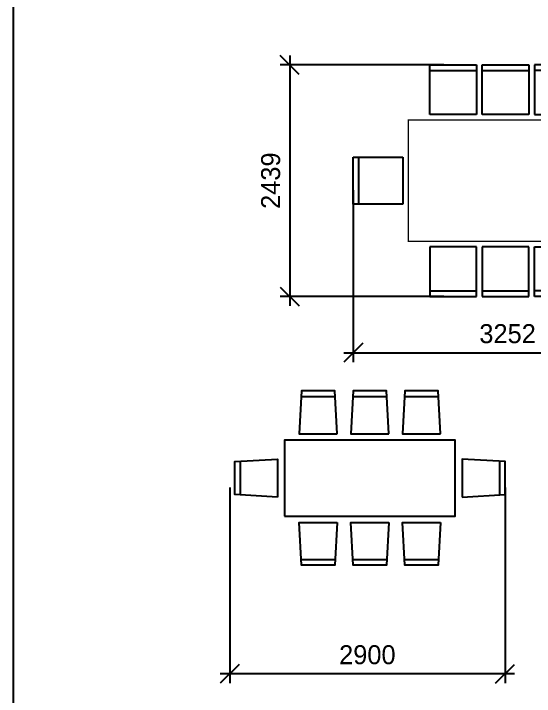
# Model space of a CAD drawing. Header units: millimetres. Extents: x 3103 to 179340, y -10977 to 70536.
# Drawn here: x 34225 to 39710, y 37799 to 44989 of the extents above; entities that cross this region are included whole.
import ezdxf

# ---------------------------------------------------------------- set-up
doc = ezdxf.new("R2010")
doc.units = ezdxf.units.MM
doc.header["$LTSCALE"] = 0.5
doc.layers.add('MEBEL', color=1, linetype='Continuous')
doc.styles.add('WROMLATS', font='wromlats.shx', dxfattribs={"bigfont": 'bigfont.shx'})
doc.dimstyles.new('juka', dxfattribs={"dimscale": 100, "dimtxt": 2, "dimasz": 2, "dimexe": 1, "dimexo": 1, "dimgap": 1, "dimtad": 1, "dimtoh": 1, "dimdec": 0, "dimzin": 0, "dimdsep": 46, "dimtxsty": 'WROMLATS', "dimblk": 'OBLIQUE', "dimcen": -3, "dimdle": 1, "dimclrd": 256, "dimclre": 256, "dimclrt": 256, "dimadec": 0, "dimazin": 0, "dimtfac": 1, "dimtdec": 0, "dimtix": 1, "dimtmove": 2, "dimatfit": 3, "dimldrblk": 'ORIGIN2', "dimfxl": 1, "dimtvp": 2.5, "dimtolj": 1, "dimtzin": 0, "dimarcsym": 0})

# ---------------------------------------------------------------- blocks, each defined once
blk = doc.blocks.new('OZ1888')
at = {"layer": 'MEBEL'}
for p, q in [((-697.7, 878.5), (-347.7, 878.5)), ((-153.3, 878.5), (196.7, 878.5)), ((391.1, 878.5), (741.1, 878.5)), ((-1344.4, 194.1), (-1344.4, -155.9)), ((1387.8, 194.1), (1387.8, -155.9)), ((-697.7, -840.1), (-347.7, -840.1)), ((-153.3, -840.1), (196.7, -840.1)), ((391.1, -840.1), (741.1, -840.1))]:
    blk.add_line(p, q, dxfattribs=at)
for points in [[(-322.7, 486.1), (-347.7, 936.1), (-697.7, 936.1), (-722.7, 486.1)], [(221.7, 486.1), (196.7, 936.1), (-153.3, 936.1), (-178.3, 486.1)], [(766.1, 486.1), (741.1, 936.1), (391.1, 936.1), (366.1, 486.1)], [(-878.3, -380.8), (921.7, -380.8), (921.7, 419.2), (-878.3, 419.2)], [(-952.1, -180.9), (-1402.1, -155.9), (-1402.1, 194.1), (-952.1, 219.1)], [(995.5, -180.9), (1445.5, -155.9), (1445.5, 194.1), (995.5, 219.1)], [(-322.7, -447.8), (-347.7, -897.8), (-697.7, -897.8), (-722.7, -447.8)], [(221.7, -447.8), (196.7, -897.8), (-153.3, -897.8), (-178.3, -447.8)], [(766.1, -447.8), (741.1, -897.8), (391.1, -897.8), (366.1, -447.8)]]:
    blk.add_lwpolyline(points, close=True, dxfattribs=at)
blk = doc.blocks.new('ms_02')
at = {"layer": 'MEBEL'}
for p, q in [((806.3, 1219.7), (1300, 1219.7)), ((806.3, 697), (806.3, 1219.7)), ((806.3, 1161.6), (1300, 1161.6)), ((1300, 1219.7), (1300, 697)), ((1358, 697), (1358, 1219.7)), ((1358, 1219.7), (1851.7, 1219.7)), ((1358, 1161.6), (1851.7, 1161.6)), ((1851.7, 1219.7), (1851.7, 697)), ((2403.5, 1219.7), (1909.8, 1219.7)), ((1909.8, 1219.7), (1909.8, 697)), ((2403.5, 1161.6), (1909.8, 1161.6)), ((2403.5, 697), (2403.5, 1219.7)), ((1300, 697), (806.3, 697)), ((1851.7, 697), (1358, 697)), ((1909.8, 697), (2403.5, 697)), ((0, 246.8), (522.7, 246.8)), ((0, -246.8), (0, 246.8)), ((58.1, -246.8), (58.1, 246.8)), ((522.7, 246.8), (522.7, -246.8)), ((3252.5, 246.8), (2729.8, 246.8)), ((2729.8, 246.8), (2729.8, -246.8)), ((3194.4, -246.8), (3194.4, 246.8)), ((3252.5, -246.8), (3252.5, 246.8)), ((522.7, -246.8), (0, -246.8)), ((2729.8, -246.8), (3252.5, -246.8)), ((1300, -697), (806.3, -697)), ((806.3, -697), (806.3, -1219.7)), ((1300, -1219.7), (1300, -697)), ((1358, -697), (1358, -1219.7)), ((1851.7, -697), (1358, -697)), ((1851.7, -1219.7), (1851.7, -697)), ((1909.8, -697), (2403.5, -697)), ((1909.8, -1219.7), (1909.8, -697)), ((2403.5, -697), (2403.5, -1219.7)), ((806.3, -1161.6), (1300, -1161.6)), ((806.3, -1219.7), (1300, -1219.7)), ((1358, -1161.6), (1851.7, -1161.6)), ((1358, -1219.7), (1851.7, -1219.7)), ((2403.5, -1161.6), (1909.8, -1161.6)), ((2403.5, -1219.7), (1909.8, -1219.7))]:
    blk.add_line(p, q, dxfattribs=at)
at = {"layer": 'MEBEL', "const_width": 11.6}
blk.add_lwpolyline([(2671.7, -638.9), (580.8, -638.9), (580.8, 638.9), (2671.7, 638.9)], close=True, dxfattribs=at)
blk = doc.blocks.new('_Oblique')
at = {"color": 0, "lineweight": -2}
blk.add_line((-0.5, -0.5), (0.5, 0.5), dxfattribs=at)
blk = doc.blocks.new('*D829')
at = {"layer": 'Defpoints', "color": 0, "transparency": 16777216}
for p in [(38854.9, 44449.6), (37133.4, 42010.2), (38854.9, 42010.2)]:
    blk.add_point(p, dxfattribs=at)
at = {"layer": 'MEBEL', "lineweight": -2, "transparency": 16777216}
for p, q in [((37133.4, 44549.6), (37133.4, 41910.2)), ((38754.9, 44449.6), (37033.4, 44449.6)), ((38754.9, 42010.2), (37033.4, 42010.2))]:
    blk.add_line(p, q, dxfattribs=at)
at = {"layer": 'MEBEL', "lineweight": -2, "transparency": 16777216, "xscale": 200, "yscale": 200, "zscale": 200}
for p, rotation in [((37133.4, 44449.6), 90), ((37133.4, 42010.2), 270)]:
    blk.add_blockref('_Oblique', p, dxfattribs=dict(at, rotation=rotation))
at = {"layer": 'MEBEL', "transparency": 16777216, "insert": (36933.4, 43229.9), "char_height": 200, "attachment_point": 5, "rotation": 90, "style": 'WROMLATS'}
blk.add_mtext('\\A1;2439', dxfattribs=at)
blk = doc.blocks.new('_Origin2')
at = {"color": 0, "linetype": 'ByBlock', "lineweight": -2}
blk.add_line((-0.5, 0), (-1, 0), dxfattribs=at)
for radius in [0.5, 0.25]:
    blk.add_circle((0, 0), radius, dxfattribs=at)
blk = doc.blocks.new('*D830')
at = {"layer": 'Defpoints', "color": 0, "transparency": 16777216}
for p in [(37801.8, 43229.9), (41054.3, 43229.9), (41054.3, 41417.6)]:
    blk.add_point(p, dxfattribs=at)
at = {"layer": 'MEBEL', "lineweight": -2, "transparency": 16777216}
for p, q in [((37801.8, 43129.9), (37801.8, 41317.6)), ((41054.3, 43129.9), (41054.3, 41317.6)), ((37701.8, 41417.6), (41154.3, 41417.6))]:
    blk.add_line(p, q, dxfattribs=at)
at = {"layer": 'MEBEL', "lineweight": -2, "transparency": 16777216, "xscale": 200, "yscale": 200, "zscale": 200, "rotation": 180}
blk.add_blockref('_Oblique', (37801.8, 41417.6), dxfattribs=at)
at = {"layer": 'MEBEL', "lineweight": -2, "transparency": 16777216, "xscale": 200, "yscale": 200, "zscale": 200}
blk.add_blockref('_Oblique', (41054.3, 41417.6), dxfattribs=at)
at = {"layer": 'MEBEL', "transparency": 16777216, "insert": (39428, 41617.6), "char_height": 200, "attachment_point": 5, "style": 'WROMLATS'}
blk.add_mtext('\\A1;3252', dxfattribs=at)
blk = doc.blocks.new('*D841')
at = {"layer": 'Defpoints', "color": 0, "transparency": 16777216}
for p in [(36500.9, 40098.1), (39401.1, 40098.1), (36500.9, 38036.1)]:
    blk.add_point(p, dxfattribs=at)
at = {"layer": 'MEBEL', "lineweight": -2, "transparency": 16777216}
for p, q in [((36500.9, 39998.1), (36500.9, 37936.1)), ((39401.1, 39998.1), (39401.1, 37936.1)), ((39501.1, 38036.1), (36400.9, 38036.1))]:
    blk.add_line(p, q, dxfattribs=at)
at = {"layer": 'MEBEL', "lineweight": -2, "transparency": 16777216, "xscale": 200, "yscale": 200, "zscale": 200, "rotation": 180}
blk.add_blockref('_Oblique', (36500.9, 38036.1), dxfattribs=at)
at = {"layer": 'MEBEL', "lineweight": -2, "transparency": 16777216, "xscale": 200, "yscale": 200, "zscale": 200}
blk.add_blockref('_Oblique', (39401.1, 38036.1), dxfattribs=at)
at = {"layer": 'MEBEL', "transparency": 16777216, "insert": (37951, 38236.1), "char_height": 200, "attachment_point": 5, "style": 'WROMLATS'}
blk.add_mtext('\\A1;2900', dxfattribs=at)

msp = doc.modelspace()

# ---------------------------------------------------------------- linework, layer by layer
at = {"layer": 'MEBEL'}
msp.add_lwpolyline([(34225.4, 55020.6), (61722.4, 55020.6), (61722.4, 16421.8), (34225.4, 16421.8)], close=True, dxfattribs=at)

# ---------------------------------------------------------------- block references
for name, p in [('ms_02', (37801.8, 43229.9)), ('OZ1888', (37955.6, 40079))]:
    msp.add_blockref(name, p, dxfattribs=at)

# ---------------------------------------------------------------- dimensions: what is measured, and where the dimension line sits
dim = msp.add_linear_dim(base=(37133.4, 42010.2), p1=(38854.9, 44449.6), p2=(38854.9, 42010.2), angle=90, dimstyle='juka', override={"dimfxl": 1.5}, dxfattribs=at)
dim.commit()
dim.dimension.update_dxf_attribs({"geometry": '*D829', "text_midpoint": (36933.4, 43229.9)})
for base, p1, p2, picture, middle in [((41054.2889, 41417.6002), (37801.8089, 43229.9202), (41054.2889, 43229.9202), '*D830', (39428.0489, 41617.6002)), ((36500.9, 38036.1), (39401.1, 40098.1), (36500.9, 40098.1), '*D841', (37951, 38236.1))]:
    dim = msp.add_linear_dim(base=base, p1=p1, p2=p2, dimstyle='juka', override={"dimfxl": 1.5}, dxfattribs=at)
    dim.commit()
    dim.dimension.update_dxf_attribs({"geometry": picture, "text_midpoint": middle})

doc.saveas('drawing.dxf')
